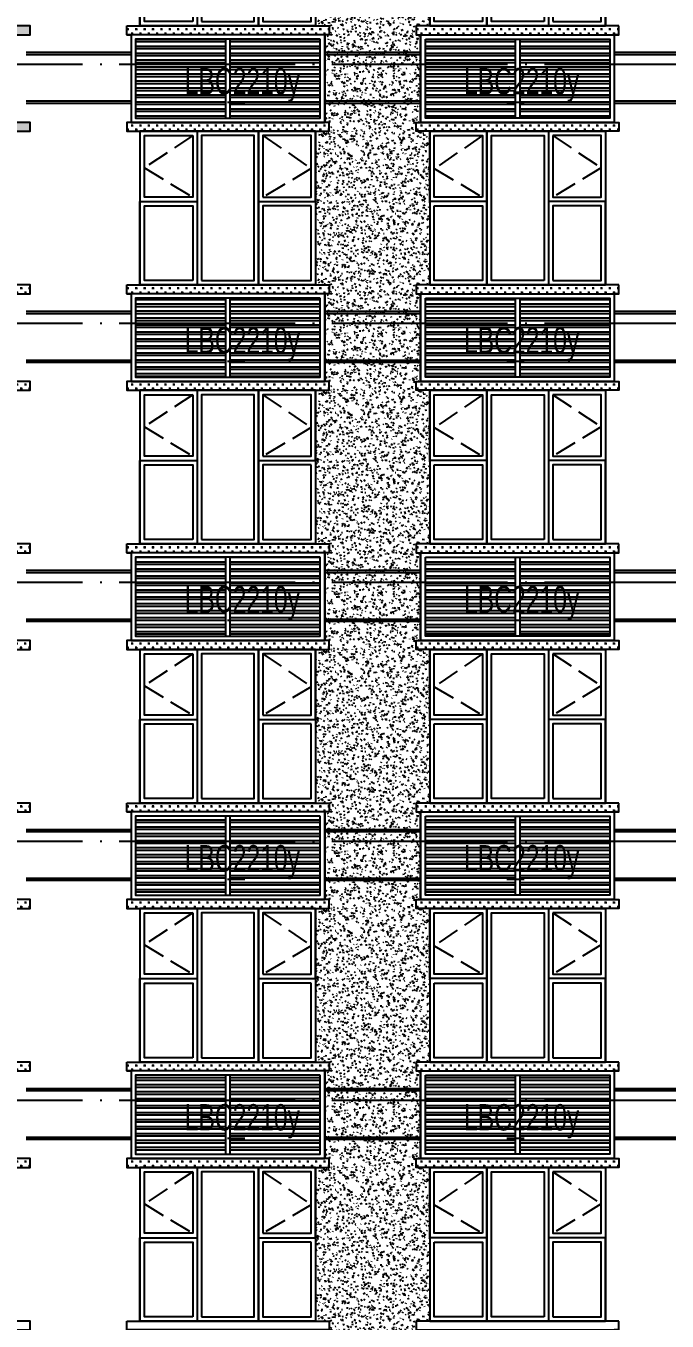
# Model space of a CAD drawing. Extents: x -12446 to 284554, y -295110 to 165007.
# Drawn here: x 71350 to 78649, y -231369 to -216619 of the extents above; entities that cross this region are included whole.
import ezdxf
from ezdxf.enums import TextEntityAlignment as Align

# ---------------------------------------------------------------- set-up
doc = ezdxf.new("R2010")
doc.units = 0
doc.header["$LTSCALE"] = 1000
doc.linetypes.add('AX-14-E$0$AX-85-M02$0$DASH', pattern=[0.35, 0.25, -0.1])
doc.linetypes.add('AX-14-E$0$DOTE', pattern=[2.4200000000000004, 2, -0.2, 0.02, -0.2])
doc.layers.get('0').update_dxf_attribs({"linetype": 'CONTINUOUS'})
doc.layers.get('Defpoints').update_dxf_attribs({"linetype": 'CONTINUOUS'})
for name, color, linetype in [('A-Anno-Note', 241, 'CONTINUOUS'), ('AX-14-comp-tc$0$AX-T-LMCZ-Z$0$AX-13-E01-E03$0$A-Detl-Patt', 8, 'CONTINUOUS'), ('AX-14-comp-tc$0$灰褐色真石漆', 15, 'CONTINUOUS'), ('AX-14-E$0$A-Detl-Fine', 152, 'CONTINUOUS'), ('AX-14-E$0$A-Detl-Patt', 8, 'CONTINUOUS'), ('AX-14-E$0$A-Detl-Thin', 131, 'CONTINUOUS'), ('AX-14-E$0$A-Wind-Iden', 11, 'CONTINUOUS')]:
    doc.layers.add(name, color=color, linetype=linetype)
doc.layers.add('AX-14-E$0$A-Grid', color=222, linetype='AX-14-E$0$DOTE', plot=False)
doc.styles.add('AX-14-E$0$_TCH_DIM', font='JZFZ_ENA', dxfattribs={"width": 0.7, "bigfont": 'JZFZ_CNB'})
pattern_1 = [(180, (696.9422506334959, -342499.5555216908), (-7.105427357601002e-15, -79.375), []), (180, (668.8789502551081, -342527.6188220691), (-7.105427357601002e-15, -79.375), [])]

# ---------------------------------------------------------------- blocks, each defined once
blk = doc.blocks.new('AX-14-E$0$A$C7DED0338')
at = {"layer": 'AX-14-E$0$A-Detl-Patt'}
h = blk.add_hatch(dxfattribs=at)
h.set_pattern_fill('STEEL', color=256, scale=50, angle=135)
h.set_pattern_definition(pattern_1)
h.paths.add_polyline_path([(14300.00022774786, 1049.999912505446), (15324.99669651315, 1049.999912505446), (15324.99669651315, 149.9999125054455), (14300.00022774786, 149.9999125054455)])
h = blk.add_hatch(dxfattribs=at)
h.set_pattern_fill('STEEL', color=256, scale=50, angle=135)
h.set_pattern_definition(pattern_1)
h.paths.add_polyline_path([(15374.99669651315, 149.9999125054455), (16400.00022618513, 149.9999125054456), (16400.00022618513, 1049.999912505446), (15374.99669651315, 1049.999912505446)])
h = blk.add_hatch(dxfattribs=at)
h.set_pattern_fill('STEEL', color=256, scale=50, angle=135)
h.set_pattern_definition(pattern_1)
h.paths.add_polyline_path([(18625.00376529479, 1049.999912505446), (17600.00023562278, 1049.999912505446), (17600.00023562278, 149.9999125054454), (18625.00376529479, 149.9999125054454)])
h = blk.add_hatch(dxfattribs=at)
h.set_pattern_fill('STEEL', color=256, scale=50, angle=135)
h.set_pattern_definition(pattern_1)
h.paths.add_polyline_path([(19700.00023406008, 1049.999912505446), (18675.00376529479, 1049.999912505446), (18675.00376529479, 149.9999125054455), (19700.00023406008, 149.9999125054455)])
at = {"layer": 'AX-14-E$0$A-Detl-Fine'}
for points in [[(14950.00012514988, 2899.999912500207), (14950.00012514991, 2199.999912500207), (14400.00012514993, 2199.999912500207), (14400.00012514993, 2899.999912500207), (14950.00012514988, 2899.999912500207)], [(15050.00012514991, 1249.999912500207), (15650.00012514988, 1249.999912500207), (15650.00012514988, 2899.999912500207), (15050.00012514988, 2899.999912500207), (15050.00012514991, 1249.999912500207)], [(18950.00033665803, 1249.999912500207), (18350.00033665803, 1249.999912500207), (18350.00033665803, 2899.999912500207), (18950.00033665803, 2899.999912500207), (18950.00033665803, 1249.999912500207)], [(19050.00033665803, 2899.999912500207), (19050.00033665803, 2199.999912500207), (19600.00033665798, 2199.999912500207), (19600.00033665798, 2899.999912500207), (19050.00033665803, 2899.999912500207)]]:
    blk.add_lwpolyline(points, dxfattribs=at)
for points in [[(15750.00012514993, 2199.999912500207), (16300.00012514993, 2199.999912500207), (16300.00012514988, 2899.999912500265), (15750.00012514988, 2899.999912500265)], [(18250.00033665798, 2199.999912500207), (17700.00033665798, 2199.999912500207), (17700.00033665803, 2899.999912500265), (18250.00033665803, 2899.999912500265)], [(14950.00012514991, 1249.999912500207), (14400.00012514991, 1249.999912500207), (14400.00012514991, 2099.999912500207), (14950.00012514991, 2099.999912500178)], [(16300.00012514991, 2099.999912500207), (15750.00012514991, 2099.999912500207), (15750.00012514991, 1249.999912500207), (16300.00012514991, 1249.999912500207)], [(17700.00033665801, 2099.999912500207), (18250.00033665801, 2099.999912500207), (18250.00033665801, 1249.999912500207), (17700.00033665801, 1249.999912500207)], [(19050.00033665803, 1249.999912500207), (19600.00033665801, 1249.999912500207), (19600.00033665801, 2099.999912500207), (19050.00033665803, 2099.999912500178)], [(14250.00022768634, 99.99991185084218), (16454.70271059757, 99.99991185084218), (16454.70271059757, 1099.999913149572), (14250.00022768634, 1099.999913149572)], [(16400.00022618513, 1049.999912505446), (14300.00022774786, 1049.999912505446), (14300.00022774786, 149.9999125054455), (16400.00022618513, 149.9999125054455)], [(15374.99669651315, 1049.999912505446), (15324.99669651315, 1049.999912505446), (15324.99669651315, 149.9999125054455), (15374.99669651315, 149.9999125054455)], [(19750.00023412157, 99.99991185084218), (17545.29775121037, 99.99991185084218), (17545.29775121037, 1099.999913149572), (19750.00023412157, 1099.999913149572)], [(17600.00023562278, 1049.999912505446), (19700.00023406008, 1049.999912505446), (19700.00023406008, 149.9999125054455), (17600.00023562278, 149.9999125054455)], [(18625.00376529479, 1049.999912505446), (18675.00376529479, 1049.999912505446), (18675.00376529479, 149.9999125054455), (18625.00376529479, 149.9999125054455)]]:
    blk.add_lwpolyline(points, close=True, dxfattribs=at)
at = {"layer": 'AX-14-E$0$A-Detl-Patt', "linetype": 'AX-14-E$0$AX-85-M02$0$DASH'}
for points in [[(14950.00012514988, 2899.999912500265), (14400.00012514993, 2534.06657635438), (14950.00012514988, 2199.999912500207)], [(15750.00012514993, 2899.999912500265), (16300.00012514985, 2524.999912500236), (15750.00012514993, 2199.999912500294)], [(18250.00033665798, 2899.999912500265), (17700.00033665806, 2524.999912500236), (18250.00033665798, 2199.999912500294)], [(19050.00033665803, 2899.999912500265), (19600.00033665798, 2534.06657635438), (19050.00033665803, 2199.999912500207)]]:
    blk.add_lwpolyline(points, dxfattribs=at)
at = {"layer": 'AX-14-E$0$A-Detl-Thin'}
for p, q in [((14350.00012514993, 2949.999912500207), (14350.00012514993, 1199.999912500149)), ((16350.00022618513, 2949.999912500265), (16350.00022618513, 1199.999912500207)), ((17650.00023562278, 2949.999912500265), (17650.00023562278, 1199.999912500207)), ((19650.00033665798, 2949.999912500207), (19650.00033665798, 1199.999912500149)), ((14200.00022768634, 1099.999912500207), (14250.00022768634, 1099.999912500207)), ((14250.00022768634, 1099.999912500207), (14250.00022768634, 99.99991250020685)), ((16454.70271059757, 1099.999912500207), (16454.70271059757, 99.99991250020685)), ((17545.29775121037, 1099.999912500207), (17545.29775121037, 99.99991250020685)), ((19800.00023412157, 1099.999912500207), (19750.00023412157, 1099.999912500207)), ((19750.00023412157, 1099.999912500207), (19750.00023412157, 99.99991250020685))]:
    blk.add_line(p, q, dxfattribs=at)
for points in [[(15000.00012514988, 2949.999912500207), (14350.00012514993, 2949.999912500207), (14350.00012514993, 2149.999912500207), (15000.00012514988, 2149.999912500207)], [(15700.00012514988, 2149.999912500207), (15700.00012514988, 2949.999912500207), (15000.00012514993, 2949.999912500207)], [(15000.00012514988, 2949.999912500178), (15000.00012514991, 1199.999912500207)], [(18300.00033665803, 2149.999912500207), (18300.00033665803, 2949.999912500207), (19000.00033665798, 2949.999912500207)], [(19000.00033665803, 2949.999912500207), (19650.00033665798, 2949.999912500207), (19650.00033665798, 2149.999912500207), (19000.00033665803, 2149.999912500207)], [(19000.00033665803, 2949.999912500178), (19000.00033665803, 1199.999912500207)], [(14350.00012514985, 1349.999912494095), (14350.00012514982, 2149.999912500207), (15000.00012514991, 2149.999912500207)], [(15700.00012514988, 2149.999912500207), (16350.00012514988, 2149.999912500207), (16350.00012514991, 1199.999912500207), (14350.00012514991, 1199.999912500207), (14350.00012514988, 2149.999912500207)], [(14350.00012514988, 2149.999912500149), (15000.00012514991, 2149.999912500178)], [(15700.00012514988, 2149.999912500178), (16350.00012514988, 2149.999912500207)], [(18300.00033665803, 2149.999912500207), (17650.00033665803, 2149.999912500207), (17650.00033665801, 1199.999912500207), (19650.00033665801, 1199.999912500207), (19650.00033665803, 2149.999912500207)], [(18300.00033665803, 2149.999912500178), (17650.00033665803, 2149.999912500207)], [(19650.00033665806, 1349.999912494095), (19650.00033665809, 2149.999912500207), (19000.00033665803, 2149.999912500207)], [(19650.00033665803, 2149.999912500149), (19000.00033665803, 2149.999912500178)], [(11200.00022787778, 1099.999912582367), (13100.00022770462, 1099.999912582367), (13100.00022770462, 1199.999912500178), (11200.00022787778, 1199.999912500178)], [(11200.00022787775, -8.749982225708663e-05), (13100.00022770462, -8.749982225708663e-05), (13100.00022770462, 99.99991241798853), (11200.00022787775, 99.99991241798853)]]:
    blk.add_lwpolyline(points, dxfattribs=at)
for points in [[(15700.00012514993, 2149.999912500207), (16350.00012514993, 2149.999912500207), (16350.00012514988, 2949.999912500265), (15700.00012514988, 2949.999912500265)], [(18300.00033665798, 2149.999912500207), (17650.00033665798, 2149.999912500207), (17650.00033665803, 2949.999912500265), (18300.00033665803, 2949.999912500265)], [(15700.00012514988, 2149.999912500207), (15700.00012514991, 1199.999912500207)], [(18300.00033665803, 2149.999912500207), (18300.00033665801, 1199.999912500207)], [(14200.00022768634, 1199.999912500207), (16504.70271059757, 1199.999912500207), (16504.70271059757, 1099.999912500207), (14200.00022768634, 1099.999912500207)], [(19800.00023412157, 1199.999912500207), (17495.29775121037, 1199.999912500207), (17495.29775121037, 1099.999912500207), (19800.00023412157, 1099.999912500207)], [(16504.70271059757, 99.99991250020685), (14200.00022768634, 99.99991250020685), (14200.00022768634, -8.749979315325618e-05), (16504.70271059757, -8.749979315325618e-05)], [(17495.29775121037, 99.99991250020685), (19800.0002341216, 99.99991250020685), (19800.0002341216, -8.749979315325618e-05), (17495.29775121037, -8.749979315325618e-05)]]:
    blk.add_lwpolyline(points, close=True, dxfattribs=at)
blk = doc.blocks.new('AX-14-E$0$awrhhrejreyhre')
at = {"layer": 'AX-14-E$0$A-Detl-Patt'}
for p, q in [((157211.2993441908, 191553.8397156491), (158411.2993441726, 191553.8397156491)), ((157211.2993441908, 191528.8397156491), (158411.2993441726, 191528.8397156491)), ((160611.0018270838, 191553.8397156491), (161711.2993391789, 191553.8397156491)), ((160611.0018270838, 191528.8397156491), (161711.2993391789, 191528.8397156491)), ((163911.0018220902, 191553.8397156491), (165111.299337721, 191553.8397156491)), ((163911.0018220902, 191528.8397156491), (165111.299337721, 191528.8397156491)), ((157211.2993441909, 190998.8397156491), (158411.2993441726, 190998.8397156491)), ((157211.2993441909, 190973.8397156491), (158411.2993441726, 190973.8397156491)), ((160611.0018270838, 190998.8397156491), (161711.2993391789, 190998.8397156491)), ((160611.0018270838, 190973.8397156491), (161711.2993391789, 190973.8397156491)), ((163911.0018220902, 190998.8397156491), (165111.299337721, 190998.8397156491)), ((163911.0018220902, 190973.8397156491), (165111.299337721, 190973.8397156491)), ((157211.2993441908, 188603.8397156491), (158411.2993441726, 188603.8397156491)), ((157211.2993441908, 188578.8397156491), (158411.2993441726, 188578.8397156491)), ((160611.0018270838, 188603.8397156491), (161711.2993391789, 188603.8397156491)), ((160611.0018270838, 188578.8397156491), (161711.2993391789, 188578.8397156491)), ((163911.0018220902, 188603.8397156491), (165111.299337721, 188603.8397156491)), ((163911.0018220902, 188578.8397156491), (165111.299337721, 188578.8397156491)), ((157211.2993441909, 188048.8397156491), (158411.2993441726, 188048.8397156491)), ((157211.2993441909, 188023.8397156491), (158411.2993441726, 188023.8397156491)), ((160611.0018270838, 188048.8397156491), (161711.2993391789, 188048.8397156491)), ((160611.0018270838, 188023.8397156491), (161711.2993391789, 188023.8397156491)), ((163911.0018220902, 188048.8397156491), (165111.299337721, 188048.8397156491)), ((163911.0018220902, 188023.8397156491), (165111.299337721, 188023.8397156491)), ((157211.2993441908, 185653.8397156491), (158411.2993441726, 185653.8397156491)), ((157211.2993441908, 185628.8397156491), (158411.2993441726, 185628.8397156491)), ((160611.0018270838, 185653.8397156491), (161711.2993391789, 185653.8397156491)), ((160611.0018270838, 185628.8397156491), (161711.2993391789, 185628.8397156491)), ((163911.0018220902, 185653.8397156491), (165111.299337721, 185653.8397156491)), ((163911.0018220902, 185628.8397156491), (165111.299337721, 185628.8397156491)), ((157211.2993441909, 185098.8397156491), (158411.2993441726, 185098.8397156491)), ((157211.2993441909, 185073.8397156491), (158411.2993441726, 185073.8397156491)), ((160611.0018270838, 185098.8397156491), (161711.2993391789, 185098.8397156491)), ((160611.0018270838, 185073.8397156491), (161711.2993391789, 185073.8397156491)), ((163911.0018220902, 185098.8397156491), (165111.299337721, 185098.8397156491)), ((163911.0018220902, 185073.8397156491), (165111.299337721, 185073.8397156491)), ((157211.2993441908, 182703.8397156491), (158411.2993441726, 182703.8397156491)), ((157211.2993441908, 182678.8397156491), (158411.2993441726, 182678.8397156491)), ((160611.0018270838, 182703.8397156491), (161711.2993391789, 182703.8397156491)), ((160611.0018270838, 182678.8397156491), (161711.2993391789, 182678.8397156491)), ((163911.0018220902, 182703.8397156491), (165111.299337721, 182703.8397156491)), ((163911.0018220902, 182678.8397156491), (165111.299337721, 182678.8397156491)), ((157211.2993441909, 182148.8397156491), (158411.2993441726, 182148.8397156491)), ((157211.2993441909, 182123.8397156491), (158411.2993441726, 182123.8397156491)), ((160611.0018270838, 182148.8397156491), (161711.2993391789, 182148.8397156491)), ((160611.0018270838, 182123.8397156491), (161711.2993391789, 182123.8397156491)), ((163911.0018220902, 182148.8397156491), (165111.299337721, 182148.8397156491)), ((163911.0018220902, 182123.8397156491), (165111.299337721, 182123.8397156491)), ((157211.2993441908, 179753.8397156491), (158411.2993441726, 179753.8397156491)), ((157211.2993441908, 179728.8397156491), (158411.2993441726, 179728.8397156491)), ((160611.0018270838, 179753.8397156491), (161711.2993391789, 179753.8397156491)), ((160611.0018270838, 179728.8397156491), (161711.2993391789, 179728.8397156491)), ((163911.0018220902, 179753.8397156491), (165111.299337721, 179753.8397156491)), ((163911.0018220902, 179728.8397156491), (165111.299337721, 179728.8397156491)), ((157211.2993441909, 179198.8397156491), (158411.2993441726, 179198.8397156491)), ((157211.2993441909, 179173.8397156491), (158411.2993441726, 179173.8397156491)), ((160611.0018270838, 179198.8397156491), (161711.2993391789, 179198.8397156491)), ((160611.0018270838, 179173.8397156491), (161711.2993391789, 179173.8397156491)), ((163911.0018220902, 179198.8397156491), (165111.299337721, 179198.8397156491)), ((163911.0018220902, 179173.8397156491), (165111.299337721, 179173.8397156491))]:
    blk.add_line(p, q, dxfattribs=at)
blk = doc.blocks.new('AX-14-comp-tc')
at = {"layer": 'AX-14-comp-tc$0$AX-T-LMCZ-Z$0$AX-13-E01-E03$0$A-Detl-Patt'}
h = blk.add_hatch(dxfattribs=at)
h.set_pattern_fill('CROSS', color=256, scale=30)
h.set_pattern_definition([(0, (-86013.83193987544, -435545.7217788107), (47.625, 47.625), [23.8125, -71.4375]), (90, (-86001.92568987544, -435557.6280288107), (-47.625, 47.625), [23.8125, -71.4375])])
h.paths.add_polyline_path([(79045.68030957182, -223041.8675158763), (80947.47091495193, -223041.8675158763), (80947.47091495193, -223141.8820752324), (79045.68030957182, -223141.8820752325)])
h.paths.add_polyline_path([(79045.68030957185, -224141.8747835261), (80947.47090957704, -224141.867515876), (80947.47090957704, -224241.8820752324), (79045.68030957185, -224241.8893428825)])
h.paths.add_polyline_path([(71245.68030317314, -223041.8820632043), (69347.47090895491, -223041.8820752324), (69347.47090895491, -223141.8820752324), (71245.68030317314, -223141.8820632043)])
h.paths.add_polyline_path([(71245.68030317314, -224241.8747064124), (69347.47090558422, -224241.867515876), (69347.47090558422, -224141.8820752324), (71245.68030317314, -224141.8892657688)])
h = blk.add_hatch(dxfattribs=at)
h.set_pattern_fill('CROSS', color=256, scale=30)
h.set_pattern_definition([(0, (-87663.33153145341, -388726.5949835973), (47.625, 47.625), [23.8125, -71.4375]), (90, (-87651.42528145341, -388738.5012335973), (-47.625, 47.625), [23.8125, -71.4375])])
h.paths.add_polyline_path([(72352.46744187619, -223041.8820632026), (74652.16992478742, -223041.8820632026), (74652.16992478742, -223141.8820632026), (72352.46744187619, -223141.8820632026)])
h.paths.add_polyline_path([(72352.46744187619, -224141.8820632026), (74652.16992478742, -224141.8820632026), (74652.16992478742, -224241.8820632026), (72352.46744187619, -224241.8820632026)])
h = blk.add_hatch(dxfattribs=at)
h.set_pattern_fill('CROSS', color=256, scale=30)
h.set_pattern_definition([(0, (-84368.03400792941, -388726.5949835973), (47.625, 47.625), [23.8125, -71.4375]), (90, (-84356.12775792941, -388738.5012335973), (-47.625, 47.625), [23.8125, -71.4375])])
h.paths.add_polyline_path([(75647.76496540019, -223041.8820632026), (77947.46744831142, -223041.8820632026), (77947.46744831142, -223141.8820632026), (75647.76496540019, -223141.8820632026)])
h.paths.add_polyline_path([(75647.76496540019, -224141.8820632026), (77947.46744831142, -224141.8820632026), (77947.46744831142, -224241.8820632026), (75647.76496540019, -224241.8820632026)])
h = blk.add_hatch(dxfattribs=at)
h.set_pattern_fill('CROSS', color=256, scale=30)
h.set_pattern_definition([(0, (-91068.03405192541, -391676.5949835974), (47.625, 47.625), [23.8125, -71.4375]), (90, (-91056.12780192541, -391688.5012335974), (-47.625, 47.625), [23.8125, -71.4375])])
h.paths.add_polyline_path([(69347.46755726184, -225991.8820632025), (71247.46740431542, -225991.8820632025), (71247.46740431542, -226091.8820632025), (69347.46755726184, -226091.8820632025)])
h.paths.add_polyline_path([(69347.46755726184, -227091.8820632025), (71247.46740431542, -227091.8820632025), (71247.46740431542, -227191.8820632025), (69347.46755726184, -227191.8820632025)])
h = blk.add_hatch(dxfattribs=at)
h.set_pattern_fill('CROSS', color=256, scale=30)
h.set_pattern_definition([(0, (-87663.33153145341, -391676.5949835974), (47.625, 47.625), [23.8125, -71.4375]), (90, (-87651.42528145341, -391688.5012335974), (-47.625, 47.625), [23.8125, -71.4375])])
h.paths.add_polyline_path([(72352.46744187619, -225991.8820632026), (74652.16992478742, -225991.8820632026), (74652.16992478742, -226091.8820632026), (72352.46744187619, -226091.8820632026)])
h.paths.add_polyline_path([(72352.46744187619, -227091.8820632026), (74652.16992478742, -227091.8820632026), (74652.16992478742, -227191.8820632026), (72352.46744187619, -227191.8820632026)])
h = blk.add_hatch(dxfattribs=at)
h.set_pattern_fill('CROSS', color=256, scale=30)
h.set_pattern_definition([(0, (-84368.03400792941, -391676.5949835974), (47.625, 47.625), [23.8125, -71.4375]), (90, (-84356.12775792941, -391688.5012335974), (-47.625, 47.625), [23.8125, -71.4375])])
h.paths.add_polyline_path([(75647.76496540019, -225991.8820632026), (77947.46744831142, -225991.8820632026), (77947.46744831142, -226091.8820632026), (75647.76496540019, -226091.8820632026)])
h.paths.add_polyline_path([(75647.76496540019, -227091.8820632026), (77947.46744831142, -227091.8820632026), (77947.46744831142, -227191.8820632026), (75647.76496540019, -227191.8820632026)])
h = blk.add_hatch(dxfattribs=at)
h.set_pattern_fill('CROSS', color=256, scale=30)
h.set_pattern_definition([(0, (-91071.10800261082, -394626.5949835974), (47.625, 47.625), [23.8125, -71.4375]), (90, (-91059.20175261082, -394638.5012335974), (-47.625, 47.625), [23.8125, -71.4375])])
h.paths.add_polyline_path([(69344.39360657643, -228941.8820632025), (71244.39345363001, -228941.8820632025), (71244.39345363001, -229041.8820632025), (69344.39360657643, -229041.8820632025)])
h.paths.add_polyline_path([(69344.39360657643, -230041.8820632025), (71244.39345363001, -230041.8820632025), (71244.39345363001, -230141.8820632025), (69344.39360657643, -230141.8820632025)])
h = blk.add_hatch(dxfattribs=at)
h.set_pattern_fill('CROSS', color=256, scale=30)
h.set_pattern_definition([(0, (-87663.33153145341, -394626.5949835974), (47.625, 47.625), [23.8125, -71.4375]), (90, (-87651.42528145341, -394638.5012335974), (-47.625, 47.625), [23.8125, -71.4375])])
h.paths.add_polyline_path([(72352.46744187619, -228941.8820632026), (74652.16992478742, -228941.8820632026), (74652.16992478742, -229041.8820632026), (72352.46744187619, -229041.8820632026)])
h.paths.add_polyline_path([(72352.46744187619, -230041.8820632026), (74652.16992478742, -230041.8820632026), (74652.16992478742, -230141.8820632026), (72352.46744187619, -230141.8820632026)])
h = blk.add_hatch(dxfattribs=at)
h.set_pattern_fill('CROSS', color=256, scale=30)
h.set_pattern_definition([(0, (-84368.33157402609, -394626.5949835975), (47.625, 47.625), [23.8125, -71.4375]), (90, (-84356.42532402609, -394638.5012335975), (-47.625, 47.625), [23.8125, -71.4375])])
h.paths.add_polyline_path([(75647.46739930351, -228941.8820632027), (77947.16988221474, -228941.8820632027), (77947.16988221474, -229041.8820632027), (75647.46739930351, -229041.8820632027)])
h.paths.add_polyline_path([(75647.46739930351, -230041.8820632027), (77947.16988221474, -230041.8820632027), (77947.16988221474, -230141.8820632027), (75647.46739930351, -230141.8820632027)])
h = blk.add_hatch(dxfattribs=at)
h.set_pattern_fill('CROSS', color=256, scale=30)
h.set_pattern_definition([(0, (-91068.03405192541, -397576.5949835974), (47.625, 47.625), [23.8125, -71.4375]), (90, (-91056.12780192541, -397588.5012335974), (-47.625, 47.625), [23.8125, -71.4375])])
h.paths.add_polyline_path([(69347.46755726184, -231891.8820632025), (71247.46740431542, -231891.8820632025), (71247.46740431542, -231991.8820632025), (69347.46755726184, -231991.8820632025)])
h.paths.add_polyline_path([(69347.46755726184, -232991.8820632025), (71247.46740431542, -232991.8820632025), (71247.46740431542, -233091.8820632025), (69347.46755726184, -233091.8820632025)])
h = blk.add_hatch(dxfattribs=at)
h.set_pattern_fill('CROSS', color=256, scale=30)
h.set_pattern_definition([(0, (-87663.33153145341, -397576.5949835974), (47.625, 47.625), [23.8125, -71.4375]), (90, (-87651.42528145341, -397588.5012335974), (-47.625, 47.625), [23.8125, -71.4375])])
h.paths.add_polyline_path([(72352.46744187619, -231891.8820632026), (74652.16992478742, -231891.8820632026), (74652.16992478742, -231991.8820632026), (72352.46744187619, -231991.8820632026)])
h.paths.add_polyline_path([(72352.46744187619, -232991.8820632026), (74652.16992478742, -232991.8820632026), (74652.16992478742, -233091.8820632026), (72352.46744187619, -233091.8820632026)])
h = blk.add_hatch(dxfattribs=at)
h.set_pattern_fill('CROSS', color=256, scale=30)
h.set_pattern_definition([(0, (-84368.33157402609, -397576.5949835975), (47.625, 47.625), [23.8125, -71.4375]), (90, (-84356.42532402609, -397588.5012335975), (-47.625, 47.625), [23.8125, -71.4375])])
h.paths.add_polyline_path([(75647.46739930351, -231891.8820632027), (77947.16988221474, -231891.8820632027), (77947.16988221474, -231991.8820632027), (75647.46739930351, -231991.8820632027)])
h.paths.add_polyline_path([(75647.46739930351, -232991.8820632027), (77947.16988221474, -232991.8820632027), (77947.16988221474, -233091.8820632027), (75647.46739930351, -233091.8820632027)])
h = blk.add_hatch(dxfattribs=at)
h.set_pattern_fill('CROSS', color=256, scale=30)
h.set_pattern_definition([(0, (-91068.03405192541, -400526.5949835974), (47.625, 47.625), [23.8125, -71.4375]), (90, (-91056.12780192541, -400538.5012335974), (-47.625, 47.625), [23.8125, -71.4375])])
h.paths.add_polyline_path([(69347.46755726184, -234841.8820632025), (71247.46740431542, -234841.8820632025), (71247.46740431542, -234941.8820632025), (69347.46755726184, -234941.8820632025)])
h.paths.add_polyline_path([(69347.46755726184, -235941.8820632025), (71247.46740431542, -235941.8820632025), (71247.46740431542, -236041.8820632025), (69347.46755726184, -236041.8820632025)])
h = blk.add_hatch(dxfattribs=at)
h.set_pattern_fill('CROSS', color=256, scale=30)
h.set_pattern_definition([(0, (-87663.33153145341, -400526.5949835974), (47.625, 47.625), [23.8125, -71.4375]), (90, (-87651.42528145341, -400538.5012335974), (-47.625, 47.625), [23.8125, -71.4375])])
h.paths.add_polyline_path([(72352.46744187619, -234841.8820632026), (74652.16992478742, -234841.8820632026), (74652.16992478742, -234941.8820632026), (72352.46744187619, -234941.8820632026)])
h.paths.add_polyline_path([(72352.46744187619, -235941.8820632026), (74652.16992478742, -235941.8820632026), (74652.16992478742, -236041.8820632026), (72352.46744187619, -236041.8820632026)])
h = blk.add_hatch(dxfattribs=at)
h.set_pattern_fill('CROSS', color=256, scale=30)
h.set_pattern_definition([(0, (-84368.33157402609, -400526.5949835975), (47.625, 47.625), [23.8125, -71.4375]), (90, (-84356.42532402609, -400538.5012335975), (-47.625, 47.625), [23.8125, -71.4375])])
h.paths.add_polyline_path([(75647.46739930351, -234841.8820632027), (77947.16988221474, -234841.8820632027), (77947.16988221474, -234941.8820632027), (75647.46739930351, -234941.8820632027)])
h.paths.add_polyline_path([(75647.46739930351, -235941.8820632027), (77947.16988221474, -235941.8820632027), (77947.16988221474, -236041.8820632027), (75647.46739930351, -236041.8820632027)])
at = {"layer": 'AX-14-comp-tc$0$灰褐色真石漆'}
h = blk.add_hatch(dxfattribs=at)
h.set_pattern_fill('离散材料', color=256, scale=50)
h.set_pattern_definition([(0, (-84152.33137195557, -426932.5950442835), (132, 228), [12, -201, 9, -87, 18, -213]), (10, (-84209.33137195557, -426809.5950442835), (80.67613670150445, 285.3442849732936), [20.99999999999962, -50.99999999999925, 26.99999999999962, -158.999999999997, 14.99999999999981, -197.999999999997]), (20, (-84239.33137195557, -426905.5950442835), (133.4709535592092, 220.9762533757766), [24, -165, 21, -123, 15, -96]), (29.99999999999999, (-84152.33137195557, -426923.5950442835), (-21.96925639128059, 254.0518682742054), [15, -99, 12, -147, 9, -195]), (40, (-84236.33137195557, -426857.5950442835), (33.83591731976973, 216.3703554074118), [11.99999999999981, -131.999999999997, 8.999999999999812, -83.9999999999985, 23.99999999999962, -152.999999999997]), (49.99999999999999, (-84191.33137195557, -426965.5950442835), (-80.24786473477874, 235.733494025581), [6, -111, 15, -183, 18, -93]), (59.99999999999999, (-84182.33137195557, -426944.5950442835), (-99.47302994931883, 223.7076581449592), [15, -123, 6, -144, 12, -111]), (70, (-84215.33137195557, -426980.5950442835), (-109.8922702303704, 215.5868477983183), [8.999999999999812, -56.99999999999924, 17.99999999999962, -95.9999999999985, 11.99999999999981, -131.999999999997]), (80, (-84200.33137195557, -426803.5950442835), (-208.5653438188234, 164.7194504535999), [20.99999999999962, -131.999999999997, 8.999999999999812, -155.999999999997, 17.99999999999962, -146.999999999997]), (90, (-84182.33137195557, -426932.5950442835), (-264, 111), [18, -93, 12, -183, 6, -186]), (99.99999999999993, (-84230.33137195557, -426839.5950442835), (-247.9714589557226, 145.145291151213), [20.99999999999999, -117, 17.99999999999999, -95.99999999999997, 20.99999999999999, -218.9999999999999]), (110, (-84251.33137195557, -427010.5950442835), (-240.4403417043912, 81.69113832647703), [24, -78, 12, -159, 18, -174]), (120, (-84332.33137195557, -426974.5950442835), (-286.6499444855586, 28.49226783578576), [14.99999999999981, -200.999999999997, 17.99999999999962, -92.9999999999985, 20.99999999999962, -122.9999999999985]), (130, (-84266.33137195557, -427040.5950442835), (-279.1077671106385, 71.26608126250224), [9, -66, 12, -129, 24, -168]), (140, (-84356.33137195557, -426800.5950442835), (-220.5968515658284, -34.20568782006698), [18, -108, 21, -93, 12, -126]), (150, (-84107.33137195557, -427058.5950442835), (-204.8249722427793, -120.7672585833788), [12, -84, 24, -186, 21, -171]), (160, (-84305.33137195557, -426890.5950442835), (-237.9010738302391, -162.4286891851902), [17.99999999999962, -125.9999999999985, 14.99999999999981, -113.9999999999985, 11.99999999999981, -182.999999999997]), (170, (-84287.33137195557, -426962.5950442835), (-215.6440470452878, -169.1231651014422), [26.99999999999962, -98.9999999999985, 17.99999999999962, -134.999999999997, 23.99999999999962, -131.999999999997])])
h.paths.add_polyline_path([(74497.46764244547, -221291.8821238887), (75797.46765188311, -221291.8821238887), (75797.46765188311, -223041.8821238887), (75642.7651674707, -223041.8821238887), (75642.7651674707, -223141.8821238887), (75692.7651674707, -223141.8821238887), (75692.7651674707, -224141.8821238887), (75642.7651674707, -224141.8821238887), (75642.7651674707, -224241.8821238887), (74652.1701268579, -224241.8821238887), (74652.1701268579, -224141.8821238887), (74602.1701268579, -224141.882124538), (74602.1701268579, -223141.8821238887), (74652.1701268579, -223141.8821238887), (74652.1701268579, -223041.8821238887), (74497.46754141024, -223041.8821238887)])
h = blk.add_hatch(dxfattribs=at)
h.set_pattern_fill('离散材料', color=256, scale=50)
h.set_pattern_definition([(0, (-84152.33147299083, -429882.5949835974), (132, 228), [12, -201, 9, -87, 18, -213]), (10, (-84209.33147299083, -429759.5949835974), (80.67613670150445, 285.3442849732936), [20.99999999999963, -50.99999999999925, 26.99999999999963, -158.999999999997, 14.99999999999981, -197.999999999997]), (20, (-84239.33147299083, -429855.5949835974), (133.4709535592092, 220.9762533757766), [24, -165, 21, -123, 15, -96]), (29.99999999999999, (-84152.33147299083, -429873.5949835974), (-21.96925639128059, 254.0518682742054), [15, -99, 12, -147, 9, -195]), (40, (-84236.33147299083, -429807.5949835974), (33.83591731976973, 216.3703554074118), [11.99999999999981, -131.999999999997, 8.999999999999813, -83.99999999999851, 23.99999999999963, -152.999999999997]), (49.99999999999999, (-84191.33147299083, -429915.5949835974), (-80.24786473477874, 235.733494025581), [6, -111, 15, -183, 18, -93]), (59.99999999999999, (-84182.33147299083, -429894.5949835974), (-99.47302994931883, 223.7076581449592), [15, -123, 6, -144, 12, -111]), (70, (-84215.33147299083, -429930.5949835974), (-109.8922702303704, 215.5868477983183), [8.999999999999813, -56.99999999999925, 17.99999999999963, -95.99999999999851, 11.99999999999981, -131.999999999997]), (80, (-84200.33147299083, -429753.5949835974), (-208.5653438188234, 164.7194504535999), [20.99999999999963, -131.999999999997, 8.999999999999813, -155.999999999997, 17.99999999999963, -146.999999999997]), (90, (-84182.33147299083, -429882.5949835974), (-264, 111), [18, -93, 12, -183, 6, -186]), (99.99999999999993, (-84230.33147299083, -429789.5949835974), (-247.9714589557226, 145.145291151213), [20.99999999999999, -117, 17.99999999999999, -95.99999999999997, 20.99999999999999, -218.9999999999999]), (110, (-84251.33147299083, -429960.5949835974), (-240.4403417043912, 81.69113832647703), [24, -78, 12, -159, 18, -174]), (120, (-84332.33147299083, -429924.5949835974), (-286.6499444855586, 28.49226783578576), [14.99999999999981, -200.999999999997, 17.99999999999963, -92.99999999999851, 20.99999999999963, -122.9999999999985]), (130, (-84266.33147299083, -429990.5949835974), (-279.1077671106385, 71.26608126250224), [9, -66, 12, -129, 24, -168]), (140, (-84356.33147299083, -429750.5949835974), (-220.5968515658284, -34.20568782006698), [18, -108, 21, -93, 12, -126]), (150, (-84107.33147299083, -430008.5949835974), (-204.8249722427793, -120.7672585833788), [12, -84, 24, -186, 21, -171]), (160, (-84305.33147299083, -429840.5949835974), (-237.9010738302391, -162.4286891851902), [17.99999999999963, -125.9999999999985, 14.99999999999981, -113.9999999999985, 11.99999999999981, -182.999999999997]), (170, (-84287.33147299083, -429912.5949835974), (-215.6440470452878, -169.1231651014422), [26.99999999999963, -98.99999999999851, 17.99999999999963, -134.999999999997, 23.99999999999963, -131.999999999997])])
h.paths.add_polyline_path([(74497.46754141021, -224241.8820632026), (75797.46755084785, -224241.8820632026), (75797.46755084785, -225991.8820632026), (75642.76506643544, -225991.8820632026), (75642.76506643544, -226091.8820632026), (75692.76506643544, -226091.8820632026), (75692.76506643544, -227091.8820632026), (75642.76506643544, -227091.8820632026), (75642.76506643544, -227191.8820632026), (74652.17002582265, -227191.8820632026), (74652.17002582265, -227091.8820632026), (74602.17002582265, -227091.882063852), (74602.17002582265, -226091.8820632026), (74652.17002582265, -226091.8820632026), (74652.17002582265, -225991.8820632026), (74497.46744037498, -225991.8820632026)])
h = blk.add_hatch(dxfattribs=at)
h.set_pattern_fill('离散材料', color=256, scale=50)
h.set_pattern_definition([(0, (-84152.33157402609, -432832.5949835975), (132, 228), [12, -201, 9, -87, 18, -213]), (10, (-84209.33157402609, -432709.5949835975), (80.67613670150445, 285.3442849732936), [20.99999999999963, -50.99999999999925, 26.99999999999963, -158.999999999997, 14.99999999999981, -197.999999999997]), (20, (-84239.33157402609, -432805.5949835975), (133.4709535592092, 220.9762533757766), [24, -165, 21, -123, 15, -96]), (29.99999999999999, (-84152.33157402609, -432823.5949835975), (-21.96925639128059, 254.0518682742054), [15, -99, 12, -147, 9, -195]), (40, (-84236.33157402609, -432757.5949835975), (33.83591731976973, 216.3703554074118), [11.99999999999981, -131.999999999997, 8.999999999999813, -83.99999999999851, 23.99999999999963, -152.999999999997]), (49.99999999999999, (-84191.33157402609, -432865.5949835975), (-80.24786473477874, 235.733494025581), [6, -111, 15, -183, 18, -93]), (59.99999999999999, (-84182.33157402609, -432844.5949835975), (-99.47302994931883, 223.7076581449592), [15, -123, 6, -144, 12, -111]), (70, (-84215.33157402609, -432880.5949835975), (-109.8922702303704, 215.5868477983183), [8.999999999999813, -56.99999999999925, 17.99999999999963, -95.99999999999851, 11.99999999999981, -131.999999999997]), (80, (-84200.33157402609, -432703.5949835975), (-208.5653438188234, 164.7194504535999), [20.99999999999963, -131.999999999997, 8.999999999999813, -155.999999999997, 17.99999999999963, -146.999999999997]), (90, (-84182.33157402609, -432832.5949835975), (-264, 111), [18, -93, 12, -183, 6, -186]), (99.99999999999993, (-84230.33157402609, -432739.5949835975), (-247.9714589557226, 145.145291151213), [20.99999999999999, -117, 17.99999999999999, -95.99999999999997, 20.99999999999999, -218.9999999999999]), (110, (-84251.33157402609, -432910.5949835975), (-240.4403417043912, 81.69113832647703), [24, -78, 12, -159, 18, -174]), (120, (-84332.33157402609, -432874.5949835975), (-286.6499444855586, 28.49226783578576), [14.99999999999981, -200.999999999997, 17.99999999999963, -92.99999999999851, 20.99999999999963, -122.9999999999985]), (130, (-84266.33157402609, -432940.5949835975), (-279.1077671106385, 71.26608126250224), [9, -66, 12, -129, 24, -168]), (140, (-84356.33157402609, -432700.5949835975), (-220.5968515658284, -34.20568782006698), [18, -108, 21, -93, 12, -126]), (150, (-84107.33157402609, -432958.5949835975), (-204.8249722427793, -120.7672585833788), [12, -84, 24, -186, 21, -171]), (160, (-84305.33157402609, -432790.5949835975), (-237.9010738302391, -162.4286891851902), [17.99999999999963, -125.9999999999985, 14.99999999999981, -113.9999999999985, 11.99999999999981, -182.999999999997]), (170, (-84287.33157402609, -432862.5949835975), (-215.6440470452878, -169.1231651014422), [26.99999999999963, -98.99999999999851, 17.99999999999963, -134.999999999997, 23.99999999999963, -131.999999999997])])
h.paths.add_polyline_path([(74497.46744037495, -227191.8820632027), (75797.4674498126, -227191.8820632027), (75797.4674498126, -228941.8820632027), (75642.76496540019, -228941.8820632027), (75642.76496540019, -229041.8820632027), (75692.76496540019, -229041.8820632027), (75692.76496540019, -230041.8820632027), (75642.76496540019, -230041.8820632027), (75642.76496540019, -230141.8820632027), (74652.16992478739, -230141.8820632027), (74652.16992478739, -230041.8820632027), (74602.16992478739, -230041.882063852), (74602.16992478739, -229041.8820632027), (74652.16992478739, -229041.8820632027), (74652.16992478739, -228941.8820632027), (74497.46733933972, -228941.8820632027)])
h = blk.add_hatch(dxfattribs=at)
h.set_pattern_fill('离散材料', color=256, scale=50)
h.set_pattern_definition([(0, (-84152.33157402609, -435782.5949835975), (132, 228), [12, -201, 9, -87, 18, -213]), (10, (-84209.33157402609, -435659.5949835975), (80.67613670150445, 285.3442849732936), [20.99999999999963, -50.99999999999925, 26.99999999999963, -158.999999999997, 14.99999999999981, -197.999999999997]), (20, (-84239.33157402609, -435755.5949835975), (133.4709535592092, 220.9762533757766), [24, -165, 21, -123, 15, -96]), (29.99999999999999, (-84152.33157402609, -435773.5949835975), (-21.96925639128059, 254.0518682742054), [15, -99, 12, -147, 9, -195]), (40, (-84236.33157402609, -435707.5949835975), (33.83591731976973, 216.3703554074118), [11.99999999999981, -131.999999999997, 8.999999999999813, -83.99999999999851, 23.99999999999963, -152.999999999997]), (49.99999999999999, (-84191.33157402609, -435815.5949835975), (-80.24786473477874, 235.733494025581), [6, -111, 15, -183, 18, -93]), (59.99999999999999, (-84182.33157402609, -435794.5949835975), (-99.47302994931883, 223.7076581449592), [15, -123, 6, -144, 12, -111]), (70, (-84215.33157402609, -435830.5949835975), (-109.8922702303704, 215.5868477983183), [8.999999999999813, -56.99999999999925, 17.99999999999963, -95.99999999999851, 11.99999999999981, -131.999999999997]), (80, (-84200.33157402609, -435653.5949835975), (-208.5653438188234, 164.7194504535999), [20.99999999999963, -131.999999999997, 8.999999999999813, -155.999999999997, 17.99999999999963, -146.999999999997]), (90, (-84182.33157402609, -435782.5949835975), (-264, 111), [18, -93, 12, -183, 6, -186]), (99.99999999999993, (-84230.33157402609, -435689.5949835975), (-247.9714589557226, 145.145291151213), [20.99999999999999, -117, 17.99999999999999, -95.99999999999997, 20.99999999999999, -218.9999999999999]), (110, (-84251.33157402609, -435860.5949835975), (-240.4403417043912, 81.69113832647703), [24, -78, 12, -159, 18, -174]), (120, (-84332.33157402609, -435824.5949835975), (-286.6499444855586, 28.49226783578576), [14.99999999999981, -200.999999999997, 17.99999999999963, -92.99999999999851, 20.99999999999963, -122.9999999999985]), (130, (-84266.33157402609, -435890.5949835975), (-279.1077671106385, 71.26608126250224), [9, -66, 12, -129, 24, -168]), (140, (-84356.33157402609, -435650.5949835975), (-220.5968515658284, -34.20568782006698), [18, -108, 21, -93, 12, -126]), (150, (-84107.33157402609, -435908.5949835975), (-204.8249722427793, -120.7672585833788), [12, -84, 24, -186, 21, -171]), (160, (-84305.33157402609, -435740.5949835975), (-237.9010738302391, -162.4286891851902), [17.99999999999963, -125.9999999999985, 14.99999999999981, -113.9999999999985, 11.99999999999981, -182.999999999997]), (170, (-84287.33157402609, -435812.5949835975), (-215.6440470452878, -169.1231651014422), [26.99999999999963, -98.99999999999851, 17.99999999999963, -134.999999999997, 23.99999999999963, -131.999999999997])])
h.paths.add_polyline_path([(74497.46744037495, -230141.8820632027), (75797.4674498126, -230141.8820632027), (75797.4674498126, -231891.8820632027), (75642.76496540019, -231891.8820632027), (75642.76496540019, -231991.8820632027), (75692.76496540019, -231991.8820632027), (75692.76496540019, -232991.8820632027), (75642.76496540019, -232991.8820632027), (75642.76496540019, -233091.8820632027), (74652.16992478739, -233091.8820632027), (74652.16992478739, -232991.8820632027), (74602.16992478739, -232991.882063852), (74602.16992478739, -231991.8820632027), (74652.16992478739, -231991.8820632027), (74652.16992478739, -231891.8820632027), (74497.46733933972, -231891.8820632027)])
h = blk.add_hatch(dxfattribs=at)
h.set_pattern_fill('离散材料', color=256, scale=50)
h.set_pattern_definition([(0, (-84152.33172707158, -438732.5949835975), (132, 228), [12, -201, 9, -87, 18, -213]), (10, (-84209.33172707158, -438609.5949835975), (80.67613670150445, 285.3442849732936), [20.99999999999962, -50.99999999999925, 26.99999999999962, -158.999999999997, 14.99999999999981, -197.999999999997]), (20, (-84239.33172707158, -438705.5949835975), (133.4709535592092, 220.9762533757766), [24, -165, 21, -123, 15, -96]), (29.99999999999999, (-84152.33172707158, -438723.5949835975), (-21.96925639128059, 254.0518682742054), [15, -99, 12, -147, 9, -195]), (40, (-84236.33172707158, -438657.5949835975), (33.83591731976973, 216.3703554074118), [11.99999999999981, -131.999999999997, 8.999999999999812, -83.9999999999985, 23.99999999999962, -152.999999999997]), (49.99999999999999, (-84191.33172707158, -438765.5949835975), (-80.24786473477874, 235.733494025581), [6, -111, 15, -183, 18, -93]), (59.99999999999999, (-84182.33172707158, -438744.5949835975), (-99.47302994931883, 223.7076581449592), [15, -123, 6, -144, 12, -111]), (70, (-84215.33172707158, -438780.5949835975), (-109.8922702303704, 215.5868477983183), [8.999999999999812, -56.99999999999924, 17.99999999999962, -95.9999999999985, 11.99999999999981, -131.999999999997]), (80, (-84200.33172707158, -438603.5949835975), (-208.5653438188234, 164.7194504535999), [20.99999999999962, -131.999999999997, 8.999999999999812, -155.999999999997, 17.99999999999962, -146.999999999997]), (90, (-84182.33172707158, -438732.5949835975), (-264, 111), [18, -93, 12, -183, 6, -186]), (99.99999999999993, (-84230.33172707158, -438639.5949835975), (-247.9714589557226, 145.145291151213), [20.99999999999999, -117, 17.99999999999999, -95.99999999999997, 20.99999999999999, -218.9999999999999]), (110, (-84251.33172707158, -438810.5949835975), (-240.4403417043912, 81.69113832647703), [24, -78, 12, -159, 18, -174]), (120, (-84332.33172707158, -438774.5949835975), (-286.6499444855586, 28.49226783578576), [14.99999999999981, -200.999999999997, 17.99999999999962, -92.9999999999985, 20.99999999999962, -122.9999999999985]), (130, (-84266.33172707158, -438840.5949835975), (-279.1077671106385, 71.26608126250224), [9, -66, 12, -129, 24, -168]), (140, (-84356.33172707158, -438600.5949835975), (-220.5968515658284, -34.20568782006698), [18, -108, 21, -93, 12, -126]), (150, (-84107.33172707158, -438858.5949835975), (-204.8249722427793, -120.7672585833788), [12, -84, 24, -186, 21, -171]), (160, (-84305.33172707158, -438690.5949835975), (-237.9010738302391, -162.4286891851902), [17.99999999999962, -125.9999999999985, 14.99999999999981, -113.9999999999985, 11.99999999999981, -182.999999999997]), (170, (-84287.33172707158, -438762.5949835975), (-215.6440470452878, -169.1231651014422), [26.99999999999962, -98.9999999999985, 17.99999999999962, -134.999999999997, 23.99999999999962, -131.999999999997])])
h.paths.add_polyline_path([(74497.46728732946, -233091.8820632027), (75797.4672967671, -233091.8820632027), (75797.4672967671, -234841.8820632027), (75642.7648123547, -234841.8820632027), (75642.7648123547, -234941.8820632027), (75692.7648123547, -234941.8820632027), (75692.7648123547, -235941.8820632027), (75642.7648123547, -235941.8820632027), (75642.7648123547, -236041.8820632027), (74652.1697717419, -236041.8820632027), (74652.1697717419, -235941.8820632027), (74602.1697717419, -235941.882063852), (74602.1697717419, -234941.8820632027), (74652.1697717419, -234941.8820632027), (74652.1697717419, -234841.8820632027), (74497.46718629423, -234841.8820632027)])
h = blk.add_hatch(dxfattribs=at)
h.set_pattern_fill('离散材料', color=256, scale=50)
h.set_pattern_definition([(0, (-84152.33172707158, -441682.5949835975), (132, 228), [12, -201, 9, -87, 18, -213]), (10, (-84209.33172707158, -441559.5949835975), (80.67613670150445, 285.3442849732936), [20.99999999999963, -50.99999999999925, 26.99999999999963, -158.999999999997, 14.99999999999981, -197.999999999997]), (20, (-84239.33172707158, -441655.5949835975), (133.4709535592092, 220.9762533757766), [24, -165, 21, -123, 15, -96]), (29.99999999999999, (-84152.33172707158, -441673.5949835975), (-21.96925639128059, 254.0518682742054), [15, -99, 12, -147, 9, -195]), (40, (-84236.33172707158, -441607.5949835975), (33.83591731976973, 216.3703554074118), [11.99999999999981, -131.999999999997, 8.999999999999813, -83.99999999999851, 23.99999999999963, -152.999999999997]), (49.99999999999999, (-84191.33172707158, -441715.5949835975), (-80.24786473477874, 235.733494025581), [6, -111, 15, -183, 18, -93]), (59.99999999999999, (-84182.33172707158, -441694.5949835975), (-99.47302994931883, 223.7076581449592), [15, -123, 6, -144, 12, -111]), (70, (-84215.33172707158, -441730.5949835975), (-109.8922702303704, 215.5868477983183), [8.999999999999813, -56.99999999999925, 17.99999999999963, -95.99999999999851, 11.99999999999981, -131.999999999997]), (80, (-84200.33172707158, -441553.5949835975), (-208.5653438188234, 164.7194504535999), [20.99999999999963, -131.999999999997, 8.999999999999813, -155.999999999997, 17.99999999999963, -146.999999999997]), (90, (-84182.33172707158, -441682.5949835975), (-264, 111), [18, -93, 12, -183, 6, -186]), (99.99999999999993, (-84230.33172707158, -441589.5949835975), (-247.9714589557226, 145.145291151213), [20.99999999999999, -117, 17.99999999999999, -95.99999999999997, 20.99999999999999, -218.9999999999999]), (110, (-84251.33172707158, -441760.5949835975), (-240.4403417043912, 81.69113832647703), [24, -78, 12, -159, 18, -174]), (120, (-84332.33172707158, -441724.5949835975), (-286.6499444855586, 28.49226783578576), [14.99999999999981, -200.999999999997, 17.99999999999963, -92.99999999999851, 20.99999999999963, -122.9999999999985]), (130, (-84266.33172707158, -441790.5949835975), (-279.1077671106385, 71.26608126250224), [9, -66, 12, -129, 24, -168]), (140, (-84356.33172707158, -441550.5949835975), (-220.5968515658284, -34.20568782006698), [18, -108, 21, -93, 12, -126]), (150, (-84107.33172707158, -441808.5949835975), (-204.8249722427793, -120.7672585833788), [12, -84, 24, -186, 21, -171]), (160, (-84305.33172707158, -441640.5949835975), (-237.9010738302391, -162.4286891851902), [17.99999999999963, -125.9999999999985, 14.99999999999981, -113.9999999999985, 11.99999999999981, -182.999999999997]), (170, (-84287.33172707158, -441712.5949835975), (-215.6440470452878, -169.1231651014422), [26.99999999999963, -98.99999999999851, 17.99999999999963, -134.999999999997, 23.99999999999963, -131.999999999997])])
h.paths.add_polyline_path([(74497.46728732946, -236041.8820632027), (75797.4672967671, -236041.8820632027), (75797.4672967671, -237791.8820632027), (75642.7648123547, -237791.8820632027), (75642.7648123547, -237891.8820632027), (75692.7648123547, -237891.8820632027), (75692.7648123547, -238891.8820632027), (75642.7648123547, -238891.8820632027), (75642.7648123547, -238991.8820632027), (74652.1697717419, -238991.8820632027), (74652.1697717419, -238891.8820632027), (74602.1697717419, -238891.882063852), (74602.1697717419, -237891.8820632027), (74652.1697717419, -237891.8820632027), (74652.1697717419, -237791.8820632027), (74497.46718629423, -237791.8820632027)])
at = {"layer": 'AX-14-comp-tc$0$AX-T-LMCZ-Z$0$AX-13-E01-E03$0$A-Detl-Patt'}
blk.add_lwpolyline([(71245.68030317314, -223041.8820632043), (69347.47090895491, -223041.8820752324), (69347.47090895491, -223141.8820752324), (71245.68030317314, -223141.8820632043)], close=True, dxfattribs=at)
blk = doc.blocks.new('AX-14-E$0$JB-WIDR-TAG')
at = {"layer": 'Defpoints'}
blk.add_line((-1.69378949701786, -2.374999988824015), (0.306210495531559, -2.374999988823902), dxfattribs=at)
at = {"style": 'AX-14-E$0$_TCH_DIM', "width": 0.7}
blk.add_attdef('WD_TAG', text='', height=3, dxfattribs=at).set_placement((-4.02332034354913e-09, 2.273736754432321e-13), align=Align.MIDDLE_CENTER)
blk = doc.blocks.new('AX-14-E$0$wegwgewhrejsr')
at = {"layer": 'AX-14-E$0$A-Wind-Iden', "xscale": 100, "yscale": 100, "zscale": 100, "rotation": 3.415094585006376e-08}
for p in [(159673.1583167808, 191224.4540052269), (162853.0980078718, 191224.4540052269), (159673.1583167808, 188274.4541430724), (162853.0980078718, 188274.4541430724), (159673.1583167808, 185324.4541430724), (162853.0980078718, 185324.4541430724), (159673.1583167808, 182374.4541430724), (162853.0980078718, 182374.4541430724), (159673.1583167808, 179424.4541430724), (162853.0980078718, 179424.4541430724)]:
    blk.add_blockref('AX-14-E$0$JB-WIDR-TAG', p, dxfattribs=at).add_auto_attribs({'WD_TAG': 'LBC2210y'})
blk = doc.blocks.new('AX-14-E')
at = {"layer": 'AX-14-E$0$A-Grid'}
for p, q in [((55473.48250598426, -217054.4103259704), (94520.65113280248, -217054.4103259704)), ((55473.48250598426, -220004.4103259704), (94520.65113280248, -220004.4103259704)), ((55473.48250598426, -225904.4103259704), (94520.65113280248, -225904.4103259704)), ((55473.48250598426, -228854.4103259704), (94520.65113280248, -228854.4103259704))]:
    blk.add_line(p, q, dxfattribs=at)
at = {"layer": 'AX-14-E$0$A-Detl-Thin'}
blk.add_blockref('AX-14-E$0$A$C7DED0338', (58298.5171963835, -232569.4102385116), dxfattribs=at)
blk.add_blockref('AX-14-E$0$A$C7DED0338', (58298.5171963835, -229619.4102385116), dxfattribs=at)
blk.add_blockref('AX-14-E$0$A$C7DED0338', (58298.5171963835, -226669.4102385116), dxfattribs=at)
blk.add_blockref('AX-14-E$0$A$C7DED0338', (58298.5171963835, -223719.4102385116), dxfattribs=at)
at = {"layer": 'AX-14-E$0$A-Grid'}
blk.add_line((55473.48250598426, -222954.4103259704), (94520.65113280248, -222954.4103259704), dxfattribs=at)
at = {"layer": 'AX-14-E$0$A-Detl-Thin'}
blk.add_blockref('AX-14-E$0$A$C7DED0338', (58298.5171963835, -220769.4102385116), dxfattribs=at)
blk.add_blockref('AX-14-E$0$wegwgewhrejsr', (-85859.7079740281, -408473.2500442138), dxfattribs=at)
at = {"layer": 'AX-14-E$0$A-Detl-Thin', "color": 6}
blk.add_blockref('AX-14-E$0$awrhhrejreyhre', (-85859.70796941733, -408473.2500416196), dxfattribs=at)
at = {"layer": 'AX-14-E$0$A-Detl-Thin'}
blk.add_blockref('AX-14-E$0$A$C7DED0338', (58298.5171963835, -217819.4102385115), dxfattribs=at)
blk.add_blockref('AX-14-comp-tc', (152.8371209149773, 6422.471660038165), dxfattribs=at)

msp = doc.modelspace()

# ---------------------------------------------------------------- block references
at = {"layer": 'A-Anno-Note'}
msp.add_blockref('AX-14-E', (0, 0), dxfattribs=at)

doc.saveas('drawing.dxf')
